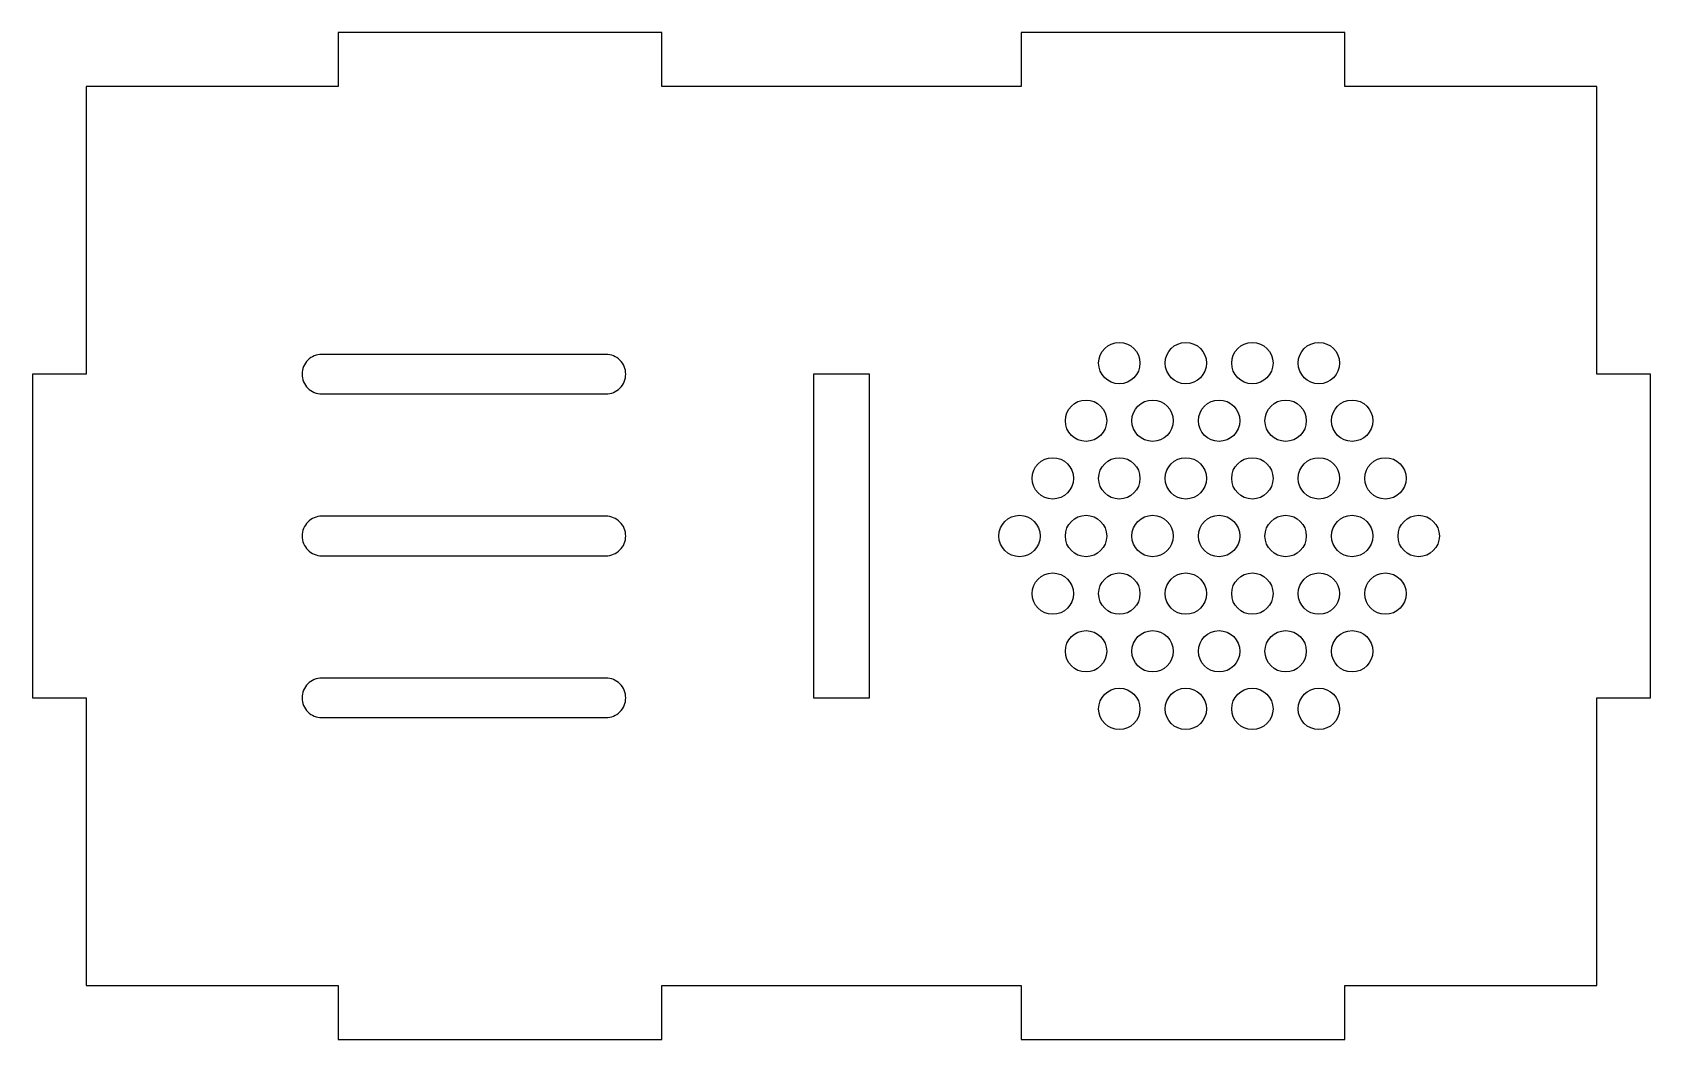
# Model space of a CAD drawing. Header units: metres. Extents: x -3 to 87, y -3 to 53.
import ezdxf

# ---------------------------------------------------------------- set-up
doc = ezdxf.new("R2010")
doc.units = ezdxf.units.M
doc.layers.add('CUT', color=7, linetype='Continuous')

msp = doc.modelspace()

# ---------------------------------------------------------------- linework, layer by layer
at = {"layer": 'CUT', "color": 7}
for points in [[(14, 0), (14, -3), (32, -3), (32, 0), (52, 0), (52, -3), (70, -3), (70, 0), (84, 0), (84, 16), (87, 16), (87, 34), (84, 34), (84, 50), (70, 50), (70, 53), (52, 53), (52, 50), (32, 50), (32, 53), (14, 53), (14, 50), (0, 50), (0, 34), (-3, 34), (-3, 16), (0, 16), (0, 0)], [(28.9, 32.9), (29.008, 32.905), (29.115, 32.921), (29.219, 32.947), (29.321, 32.984), (29.419, 33.03), (29.511, 33.085), (29.598, 33.15), (29.678, 33.222), (29.75, 33.302), (29.815, 33.389), (29.87, 33.481), (29.916, 33.579), (29.953, 33.681), (29.979, 33.785), (29.995, 33.892), (30, 34), (30, 34), (29.995, 34.108), (29.979, 34.215), (29.953, 34.319), (29.916, 34.421), (29.87, 34.519), (29.815, 34.611), (29.75, 34.698), (29.678, 34.778), (29.598, 34.85), (29.511, 34.915), (29.419, 34.97), (29.321, 35.016), (29.219, 35.053), (29.115, 35.079), (29.008, 35.095), (28.9, 35.1), (13.1, 35.1), (12.992, 35.095), (12.885, 35.079), (12.781, 35.053), (12.679, 35.016), (12.581, 34.97), (12.489, 34.915), (12.402, 34.85), (12.322, 34.778), (12.25, 34.698), (12.185, 34.611), (12.13, 34.519), (12.084, 34.421), (12.047, 34.319), (12.021, 34.215), (12.005, 34.108), (12, 34), (12, 34), (12.005, 33.892), (12.021, 33.785), (12.047, 33.681), (12.084, 33.579), (12.13, 33.481), (12.185, 33.389), (12.25, 33.302), (12.322, 33.222), (12.402, 33.15), (12.489, 33.085), (12.581, 33.03), (12.679, 32.984), (12.781, 32.947), (12.885, 32.921), (12.992, 32.905), (13.1, 32.9)], [(40.45, 16), (43.55, 16), (43.55, 34), (40.45, 34)], [(28.9, 23.9), (29.008, 23.905), (29.115, 23.921), (29.219, 23.947), (29.321, 23.984), (29.419, 24.03), (29.511, 24.085), (29.598, 24.15), (29.678, 24.222), (29.75, 24.302), (29.815, 24.389), (29.87, 24.481), (29.916, 24.579), (29.953, 24.681), (29.979, 24.785), (29.995, 24.892), (30, 25), (30, 25), (29.995, 25.108), (29.979, 25.215), (29.953, 25.319), (29.916, 25.421), (29.87, 25.519), (29.815, 25.611), (29.75, 25.698), (29.678, 25.778), (29.598, 25.85), (29.511, 25.915), (29.419, 25.97), (29.321, 26.016), (29.219, 26.053), (29.115, 26.079), (29.008, 26.095), (28.9, 26.1), (13.1, 26.1), (12.992, 26.095), (12.885, 26.079), (12.781, 26.053), (12.679, 26.016), (12.581, 25.97), (12.489, 25.915), (12.402, 25.85), (12.322, 25.778), (12.25, 25.698), (12.185, 25.611), (12.13, 25.519), (12.084, 25.421), (12.047, 25.319), (12.021, 25.215), (12.005, 25.108), (12, 25), (12, 25), (12.005, 24.892), (12.021, 24.785), (12.047, 24.681), (12.084, 24.579), (12.13, 24.481), (12.185, 24.389), (12.25, 24.302), (12.322, 24.222), (12.402, 24.15), (12.489, 24.085), (12.581, 24.03), (12.679, 23.984), (12.781, 23.947), (12.885, 23.921), (12.992, 23.905), (13.1, 23.9)], [(28.9, 14.9), (29.008, 14.905), (29.115, 14.921), (29.219, 14.947), (29.321, 14.984), (29.419, 15.03), (29.511, 15.085), (29.598, 15.15), (29.678, 15.222), (29.75, 15.302), (29.815, 15.389), (29.87, 15.481), (29.916, 15.579), (29.953, 15.681), (29.979, 15.785), (29.995, 15.892), (30, 16), (30, 16), (29.995, 16.108), (29.979, 16.215), (29.953, 16.319), (29.916, 16.421), (29.87, 16.519), (29.815, 16.611), (29.75, 16.698), (29.678, 16.778), (29.598, 16.85), (29.511, 16.915), (29.419, 16.97), (29.321, 17.016), (29.219, 17.053), (29.115, 17.079), (29.008, 17.095), (28.9, 17.1), (13.1, 17.1), (12.992, 17.095), (12.885, 17.079), (12.781, 17.053), (12.679, 17.016), (12.581, 16.97), (12.489, 16.915), (12.402, 16.85), (12.322, 16.778), (12.25, 16.698), (12.185, 16.611), (12.13, 16.519), (12.084, 16.421), (12.047, 16.319), (12.021, 16.215), (12.005, 16.108), (12, 16), (12, 16), (12.005, 15.892), (12.021, 15.785), (12.047, 15.681), (12.084, 15.579), (12.13, 15.481), (12.185, 15.389), (12.25, 15.302), (12.322, 15.222), (12.402, 15.15), (12.489, 15.085), (12.581, 15.03), (12.679, 14.984), (12.781, 14.947), (12.885, 14.921), (12.992, 14.905), (13.1, 14.9)]]:
    msp.add_lwpolyline(points, close=True, dxfattribs=at)
for centre in [(57.45, 34.613), (61.15, 34.613), (64.85, 34.613), (68.55, 34.613), (55.6, 31.409), (59.3, 31.409), (63, 31.409), (66.7, 31.409), (70.4, 31.409), (53.75, 28.204), (57.45, 28.204), (61.15, 28.204), (64.85, 28.204), (68.55, 28.204), (72.25, 28.204), (51.9, 25), (55.6, 25), (59.3, 25), (63, 25), (66.7, 25), (70.4, 25), (74.1, 25), (53.75, 21.796), (57.45, 21.796), (61.15, 21.796), (64.85, 21.796), (68.55, 21.796), (72.25, 21.796), (55.6, 18.591), (59.3, 18.591), (63, 18.591), (66.7, 18.591), (70.4, 18.591), (57.45, 15.387), (61.15, 15.387), (64.85, 15.387), (68.55, 15.387)]:
    msp.add_circle(centre, 1.15, dxfattribs=at)

doc.saveas('drawing.dxf')
